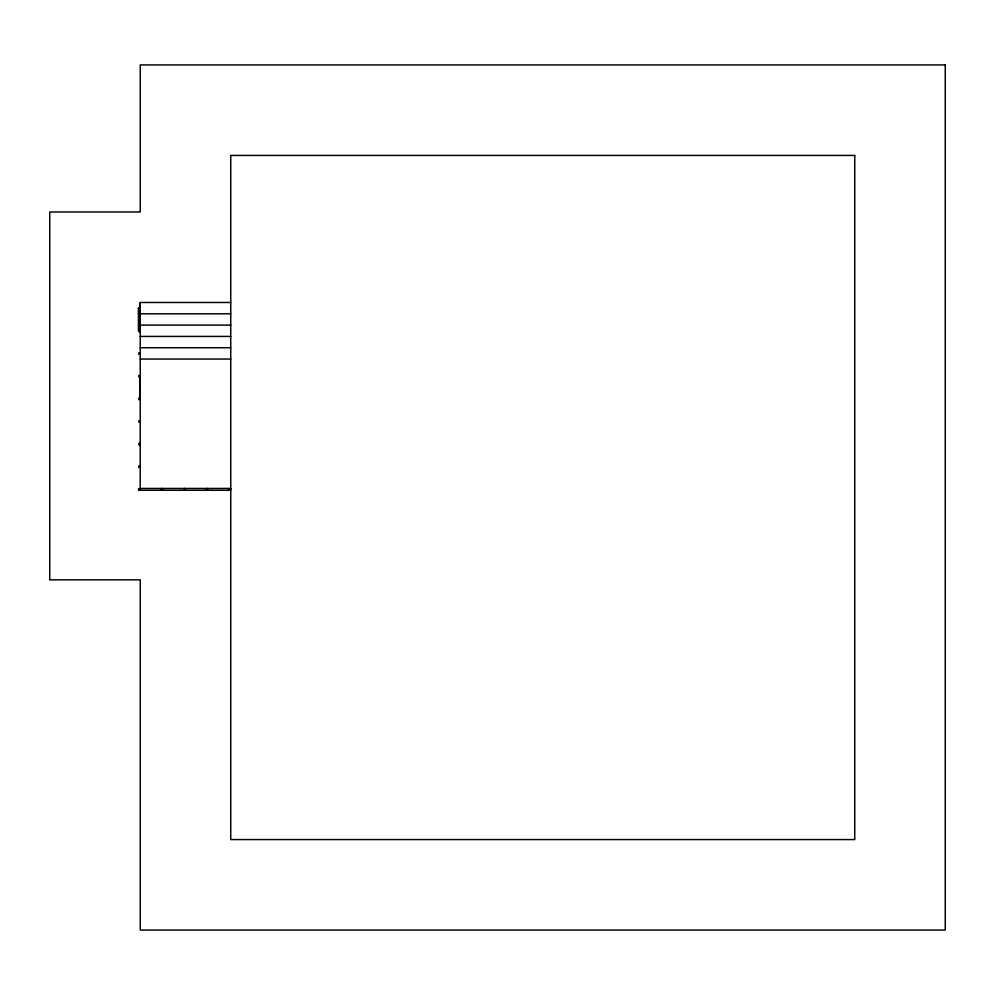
<?xml version="1.0" encoding="UTF-8"?>
<svg xmlns="http://www.w3.org/2000/svg" width="995" height="995" viewBox="0 0 995 995"><rect width="100%" height="100%" fill="white"/><g stroke="black" fill="none" stroke-linecap="round" stroke-linejoin="round"><path stroke-width="1.49" d="M139.748 399.667L139.81 375.463M139.76 331.795L140.245 302.48L230.74 302.48M140.245 308.388L139.797 309.147L139.549 307.443M138.89 444.889L138.89 443.322M230.74 490.261L139.362 490.261L138.467 489.59L138.89 488.57M140.245 376.247L139.785 377.03M138.852 331.745L138.728 330.315M139.996 489.963L139.325 490.1M161.09 489.117L161.961 488.445L162.844 489.117M183.714 489.117L184.585 488.445L185.468 489.117M206.338 489.117L207.209 488.445L208.092 489.117M228.962 489.117L229.833 488.445L230.716 489.117M139.263 488.495L139.225 490.249M138.442 330.962L138.429 308.288L139.412 307.43M138.715 375.588L138.877 377.005M138.728 398.187L138.852 399.617M138.753 352.926L138.827 354.357M138.79 466.008L138.79 467.451M139.885 467.451L139.897 466.021M138.89 420.698L138.89 422.266M139.797 422.266L139.797 420.698M139.797 444.889L139.797 443.322M162.608 490L161.327 490M185.232 490L183.951 490M207.855 490L206.574 490M230.479 490L229.198 490M139.735 354.431L139.847 352.864M140.258 308.276C135.332 308.251 142.223 308.438 139.387 308.326M140.245 313.798L230.74 313.798M140.245 325.104L230.74 325.104M140.245 336.422L230.74 336.422M140.245 347.728L230.74 347.728M140.245 359.046L230.74 359.046M140.245 488.445L230.74 488.445M138.442 489.353L140.208 489.353L140.245 302.48M139.822 330.228L140.245 331.024M139.835 398.099L140.245 398.908M945.25 64.936L140.245 64.936L140.245 211.985L49.75 211.985L49.75 579.849L140.245 579.849L140.245 930.064L945.25 930.064L945.25 64.936M854.755 155.431L230.74 155.431L230.74 839.569L854.755 839.569L854.755 155.431M138.89 309.147L138.442 308.388L138.84 309.084"/></g></svg>
